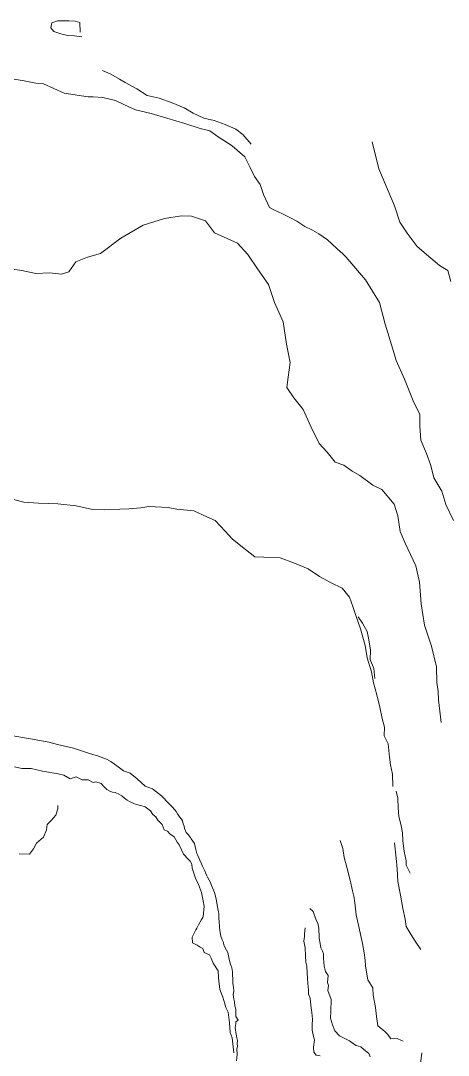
# Model space of a CAD drawing. Extents: x 683321 to 688873, y 7661944 to 7668387.
# Drawn here: x 687684.7 to 687808.8, y 7667156.3 to 7667456.3 of the extents above; entities that cross this region are included whole.
import ezdxf

# ---------------------------------------------------------------- set-up
doc = ezdxf.new("R2010")
doc.units = 0
doc.header["$MEASUREMENT"] = 0
doc.layers.add('01 CRESTA_Line', color=3, linetype='Continuous', lineweight=20)

msp = doc.modelspace()

# ---------------------------------------------------------------- linework, layer by layer
at = {"layer": '01 CRESTA_Line'}
for points in [[(687702.45, 7667451.66, 4251.9), (687700.33, 7667451.98, 4252.05), (687698.27, 7667452.04, 4251.99), (687696.31, 7667452.48, 4251.7), (687694.35, 7667453.24, 4251.58), (687693.42, 7667454.27, 4251.89), (687693.79, 7667455.67, 4252.11), (687695.37, 7667456.32, 4252.29), (687698.63, 7667456.33, 4252.06), (687700.52, 7667456.21, 4252.27), (687701.86, 7667455.81, 4252.25), (687701.96, 7667452.97, 4252.42)], [(687708.46, 7667441.9, 4251.26), (687710.84, 7667440.83, 4251.38), (687713.38, 7667439.39, 4251.48), (687715.04, 7667438.36, 4251.64), (687718.36, 7667436.55, 4251.83), (687721.38, 7667434.65, 4252.07), (687724.88, 7667433.89, 4251.91), (687728.7, 7667432.53, 4251.81), (687732.16, 7667431.07, 4251.89), (687734.75, 7667429.55, 4251.86), (687737.82, 7667428.08, 4251.77), (687740.81, 7667427.41, 4251.46), (687744.01, 7667426.25, 4251.02), (687747.17, 7667424.88, 4250.73), (687749.17, 7667423.37, 4250.74), (687751.59, 7667420.56, 4251.12)], [(687682.03, 7667439.5, 4249.43), (687685.25, 7667439, 4249.48), (687689.06, 7667438.25, 4249.54), (687691.28, 7667438, 4249.53), (687697.31, 7667435.34, 4249.49), (687704.3, 7667434.23, 4249.45), (687705.71, 7667434.27, 4249.51), (687708.53, 7667434.04, 4249.51), (687712.21, 7667433.15, 4249.5), (687714.86, 7667431.92, 4249.5), (687718.01, 7667430.52, 4249.5), (687722.56, 7667429.42, 4249.49), (687727.08, 7667428.05, 4249.48), (687732.29, 7667426.49, 4249.53), (687736.76, 7667425.08, 4249.58), (687739.59, 7667424.35, 4249.61), (687741.97, 7667422.6, 4249.6), (687746.09, 7667419.99, 4249.59), (687749.74, 7667416.8, 4249.57), (687751.24, 7667413.8, 4249.69), (687752.56, 7667411.19, 4249.78), (687754.17, 7667408.86, 4249.87), (687755.15, 7667405.96, 4249.98), (687756.88, 7667402.19, 4250.14), (687758.19, 7667401.52, 4250.07), (687760.7, 7667400.34, 4249.94), (687763.01, 7667399.16, 4249.8), (687764.86, 7667398.23, 4249.7), (687767.19, 7667396.68, 4249.54), (687769.2, 7667395.67, 4249.54), (687771.19, 7667394.54, 4249.54), (687773.68, 7667392.77, 4249.53), (687776.39, 7667390.24, 4249.44), (687778.3, 7667388.59, 4249.36), (687779.01, 7667387.84, 4249.26), (687784.76, 7667381.2, 4249.21), (687788.83, 7667374.62, 4249.05), (687790.48, 7667368.3, 4248.96), (687792.65, 7667361.03, 4248.69), (687793.6, 7667357.77, 4248.72), (687796.06, 7667352.42, 4248.55), (687798.81, 7667345.63, 4248.53), (687800.49, 7667342.26, 4248.49), (687800.49, 7667338.85, 4248.31), (687800.81, 7667334.71, 4248.29), (687802.43, 7667330.78, 4248.28), (687803.67, 7667327.32, 4248.24), (687804.6, 7667323.74, 4248.2), (687806.89, 7667319.91, 4248.15), (687808.09, 7667316.07, 4248.18), (687810.29, 7667311.41, 4248.14)], [(687786.71, 7667421.15, 4260.24), (687788.61, 7667413.36, 4259.93), (687791.31, 7667406.95, 4260.07), (687793.18, 7667402.6, 4259.9), (687794.71, 7667397.92, 4260.12), (687796.81, 7667394.73, 4260.13), (687799.72, 7667390.89, 4260.12), (687803.67, 7667387.48, 4260.17), (687806.22, 7667385.37, 4260.08), (687808.68, 7667383.84, 4260.22), (687809.55, 7667380.72, 4260.02)], [(687806.74, 7667252.85, 4239.47), (687805.95, 7667259.39, 4239.56), (687805.81, 7667261.82, 4239.61), (687805.47, 7667264.41, 4239.72), (687805.35, 7667268.95, 4239.92), (687803.87, 7667274.91, 4239.92), (687801.91, 7667281.05, 4239.85), (687800.87, 7667287.18, 4239.71), (687800.37, 7667293.5, 4239.59), (687799.35, 7667298.22, 4239.52), (687797.8, 7667301.53, 4239.29), (687796.25, 7667304.84, 4239.27), (687794.84, 7667308.15, 4239.32), (687794.08, 7667312.74, 4239.16), (687793.08, 7667316.16, 4239.63), (687789.45, 7667320.33, 4239.49), (687786.83, 7667321.64, 4239.48), (687783.12, 7667324.46, 4239.48), (687780.92, 7667325.65, 4238.85), (687778.47, 7667327.43, 4238.51), (687775.99, 7667328.26, 4238.5), (687773.66, 7667331.22, 4238.49), (687771.27, 7667333.74, 4238.48), (687768.85, 7667338.63, 4238.99), (687766.67, 7667343.56, 4239.23), (687763.93, 7667346.95, 4239.23), (687761.94, 7667349.95, 4239.77), (687762.26, 7667352.93, 4239.11), (687762.91, 7667357.21, 4239.43), (687761.84, 7667362.57, 4239.68), (687760.84, 7667369.01, 4239.79), (687758.38, 7667374.6, 4239.77), (687756.58, 7667379.86, 4239.64), (687753.39, 7667384.34, 4240.03), (687750.62, 7667388.49, 4240.25), (687747.62, 7667391.82, 4240.56), (687740.98, 7667394.79, 4240.53), (687738.36, 7667398.26, 4240.69), (687734.24, 7667399.64, 4240.67), (687731.34, 7667399.69, 4240.63), (687726.4, 7667399.01, 4240.68), (687720.23, 7667397.04, 4240.68), (687713.77, 7667393.22, 4240.5), (687707.88, 7667388.83, 4240.58), (687704.11, 7667387.75, 4240.67), (687700.67, 7667386.38, 4240.42), (687698.64, 7667383.48, 4240.59), (687696.56, 7667382.86, 4240.29), (687693.11, 7667383.19, 4240.33), (687689.1, 7667383, 4240.35), (687685.06, 7667383.91, 4240.57), (687680.99, 7667384.47, 4240.53)], [(687792.64, 7667234.28, 4229.37), (687792.53, 7667237.83, 4229.48), (687792.04, 7667240.54, 4229.49), (687791.72, 7667242.71, 4229.59), (687791.29, 7667246.6, 4229.79), (687790.18, 7667248.94, 4229.39), (687790.27, 7667251.46, 4229.71), (687789.61, 7667253.98, 4229.67), (687788.88, 7667257.3, 4229.65), (687788, 7667260.86, 4230.17), (687787.03, 7667264.33, 4229.75), (687786.52, 7667267.51, 4229.89), (687785.27, 7667271.6, 4229.91), (687784.69, 7667275.11, 4229.92), (687783.31, 7667279.93, 4230.04), (687782.02, 7667283.54, 4230.19), (687781.1, 7667286.46, 4230.46), (687780.13, 7667289.13, 4230.46), (687778, 7667291.74, 4230.41), (687774.8, 7667293.33, 4230.35), (687771.44, 7667295.12, 4230.35), (687768.12, 7667297.35, 4230.42), (687764.19, 7667298.97, 4230.41), (687759.94, 7667300.53, 4230.37), (687755.25, 7667300.71, 4230.36), (687752.68, 7667300.85, 4230.34), (687749.93, 7667302.97, 4230.32), (687746.2, 7667305.94, 4230.25), (687744.05, 7667308.28, 4230.2), (687741.16, 7667311.39, 4230.14), (687738.67, 7667312.48, 4230.13), (687734.94, 7667314.16, 4230.16), (687729.97, 7667314.68, 4230.26), (687727.54, 7667315.14, 4230.27), (687721.85, 7667315.44, 4230.32), (687719.52, 7667315.07, 4230.36), (687716.08, 7667314.79, 4230.36), (687713.47, 7667314.66, 4230.33), (687709.12, 7667314.48, 4230.16), (687705.57, 7667314.6, 4230.16), (687700.78, 7667315.66, 4230.23), (687695.47, 7667316.21, 4230.26), (687689.92, 7667316.42, 4230.36), (687685.65, 7667316.74, 4230.5), (687680.01, 7667318.13, 4230.56)], [(687782.58, 7667283.44, 4230.23), (687783.87, 7667281.57, 4230.41), (687785.25, 7667279.15, 4230.51), (687785.76, 7667276.74, 4230.48), (687786.16, 7667273.83, 4230.33), (687786.08, 7667271.03, 4230.26), (687787.13, 7667268.46, 4230.25), (687787.44, 7667265.58, 4230.06)], [(687681.31, 7667249.09, 4221.04), (687688.12, 7667247.98, 4220.77), (687692.83, 7667247.11, 4221.36), (687695.37, 7667246.47, 4221.37), (687699.99, 7667245.38, 4221.36), (687704.71, 7667243.86, 4221.45), (687707.27, 7667243.03, 4221.67), (687709.58, 7667242.14, 4221.46), (687710.84, 7667241.53, 4220.73), (687713.01, 7667239.95, 4221.63), (687714.53, 7667238.83, 4221.95), (687716.47, 7667238.12, 4221.63), (687718.47, 7667236.5, 4221.79), (687720.79, 7667234.34, 4221.81), (687722.98, 7667233.6, 4222.02), (687725.57, 7667231.55, 4221.86), (687727.72, 7667229.36, 4221.63), (687728.72, 7667228.23, 4221.54), (687729.78, 7667226.96, 4221.68), (687730.16, 7667226.33, 4221.68), (687730.79, 7667225.47, 4221.6), (687731.35, 7667224.81, 4221.8), (687731.66, 7667224.25, 4221.87), (687731.84, 7667223.45, 4221.76), (687732.1, 7667222.74, 4221.81), (687732.26, 7667222.07, 4221.65), (687732.71, 7667220.94, 4221.66), (687733.28, 7667220.34, 4221.85), (687733.98, 7667219.49, 4221.87), (687734.17, 7667219.07, 4221.86), (687735.15, 7667217.7, 4221.78), (687735.54, 7667215.97, 4221.5), (687735.81, 7667214.86, 4221.43), (687735.98, 7667214.47, 4221.42), (687736.39, 7667213.56, 4221.36), (687736.68, 7667212.87, 4221.26), (687737.14, 7667211.79, 4221.29), (687737.5, 7667211.12, 4221.33), (687738.1, 7667209.77, 4221.23), (687738.46, 7667209.03, 4221.11), (687738.69, 7667208.37, 4221.18), (687738.93, 7667207.92, 4220.98), (687739.38, 7667207.1, 4221.04), (687739.74, 7667206.42, 4220.77), (687740.11, 7667205.51, 4220.9), (687740.66, 7667204.19, 4220.98), (687740.93, 7667203.53, 4221.09), (687741.42, 7667201.63, 4221.19), (687741.73, 7667199.84, 4221.21), (687742.02, 7667198.3, 4221.27), (687742.21, 7667197.5, 4221.44), (687742.21, 7667195.97, 4221.33), (687742.25, 7667195.06, 4221.27), (687742.38, 7667193.59, 4221.46), (687742.5, 7667192.46, 4221.35), (687742.82, 7667190.87, 4221.44), (687743.15, 7667189.79, 4221.28), (687743.51, 7667188.98, 4221.13), (687743.69, 7667188.25, 4220.99), (687744.46, 7667186.76, 4220.94), (687744.79, 7667186.15, 4220.75), (687745.3, 7667183.71, 4221.29), (687745.64, 7667182.39, 4221.15), (687745.98, 7667181.67, 4221.03), (687746.12, 7667180.49, 4220.8), (687746.2, 7667179.57, 4220.58), (687746.25, 7667178.46, 4220.34), (687746.27, 7667177.12, 4220.18), (687746.45, 7667176.01, 4219.77), (687746.54, 7667174.92, 4219.51), (687746.34, 7667173.91, 4219.07), (687746.54, 7667172.6, 4219.15), (687746.73, 7667171.79, 4218.99), (687746.85, 7667170.64, 4218.9), (687747.1, 7667169.71, 4218.75), (687747.1, 7667168.86, 4218.44), (687747.08, 7667168.2, 4218.4), (687747.08, 7667167.58, 4218.38), (687747.84, 7667166.46, 4218.25), (687747.08, 7667166, 4218.27), (687747.16, 7667165.56, 4218.17), (687747.02, 7667164.92, 4218.13), (687746.95, 7667164.36, 4218.03), (687747.05, 7667163.68, 4218), (687747.09, 7667162.9, 4217.91), (687747.29, 7667161.94, 4217.61), (687747.43, 7667161.37, 4217.47), (687747.58, 7667160.6, 4217.44), (687747.54, 7667159.68, 4217.38), (687747.58, 7667158.81, 4217.45), (687747.38, 7667158.15, 4217.31), (687747.55, 7667156.53, 4216.89), (687747.34, 7667154.71, 4216.6)], [(687682.93, 7667239.96, 4220.22), (687685, 7667239.45, 4220.27), (687687.73, 7667239.42, 4220.09), (687691.08, 7667238.73, 4219.86), (687695.56, 7667237.93, 4219.81), (687697.19, 7667237.54, 4219.74), (687699.04, 7667236.45, 4219.68), (687700.84, 7667237.07, 4219.76), (687702.53, 7667236.21, 4219.58), (687704.27, 7667236.14, 4219.53), (687705.78, 7667235.39, 4219.37), (687706.53, 7667235.59, 4219.38), (687708.02, 7667235.14, 4219.26), (687708.94, 7667234.13, 4219.22), (687709.73, 7667233.41, 4219.13), (687710.55, 7667232.94, 4218.99), (687711.31, 7667232.57, 4219.02), (687712.12, 7667232.46, 4219.01), (687713.33, 7667231.89, 4219.14), (687714.01, 7667231.52, 4219.13), (687714.79, 7667230.82, 4219.14), (687715.62, 7667230.33, 4219.13), (687716.27, 7667229.92, 4219.04), (687717.36, 7667229.42, 4218.8), (687718.19, 7667229.07, 4218.87), (687719.52, 7667228.73, 4218.78), (687720.86, 7667228.36, 4218.55), (687722.32, 7667227.22, 4219.04), (687723.05, 7667226.12, 4219), (687723.91, 7667225.44, 4219.05), (687724.49, 7667224.53, 4219.05), (687725.79, 7667223.25, 4218.71), (687726.37, 7667221.72, 4218.95), (687727.32, 7667221.28, 4218.84), (687728, 7667220.55, 4219.09), (687729.2, 7667219.64, 4219.11), (687729.63, 7667218.93, 4218.99), (687730.1, 7667218.12, 4218.76), (687730.7, 7667217.34, 4218.52), (687731.32, 7667215.87, 4218.61), (687731.98, 7667214.66, 4218.7), (687733.32, 7667213.17, 4218.85), (687733.9, 7667212.63, 4218.69), (687734.35, 7667211.7, 4218.37), (687734.49, 7667210.57, 4218.59), (687735.17, 7667208.58, 4218.63), (687735.52, 7667207.36, 4218.45), (687736.21, 7667206.1, 4218.29), (687736.55, 7667205.06, 4218.01), (687737.21, 7667203.48, 4217.78), (687737.67, 7667201.09, 4218.18), (687737.97, 7667199.52, 4218.11), (687737.61, 7667196.5, 4218.02), (687737.51, 7667196.26, 4217.93), (687737.2, 7667195.64, 4217.64), (687736.32, 7667194.11, 4217.93), (687735.8, 7667193.2, 4217.84), (687735.52, 7667192.71, 4217.52), (687734.43, 7667190.52, 4217.95), (687734.51, 7667188.91, 4218.23), (687735.86, 7667188.21, 4217.97), (687736.73, 7667187.69, 4217.89), (687737.58, 7667187.28, 4217.77), (687737.94, 7667186.09, 4218.11), (687739.44, 7667185.43, 4218), (687739.94, 7667184.47, 4217.99), (687740.57, 7667183.01, 4217.87), (687741.97, 7667180.82, 4217.6), (687742.14, 7667178.75, 4217.04), (687742.53, 7667175.38, 4217.22), (687743.31, 7667173.17, 4217.06), (687743.96, 7667171.23, 4216.79), (687744.27, 7667170.15, 4216.65), (687744.89, 7667168.78, 4216.49), (687745.28, 7667165.73, 4216.6), (687745.51, 7667162.87, 4216.39), (687746.09, 7667161.39, 4216.43), (687746.34, 7667158.75, 4216.46), (687746.5, 7667156.97, 4216.66)], [(687793.64, 7667232.94, 4229.85), (687794.11, 7667230.89, 4229.69), (687794.23, 7667228.01, 4229.66), (687794.46, 7667225.66, 4229.45), (687795.09, 7667222.82, 4229.4), (687795.5, 7667220.78, 4229.4), (687795.62, 7667218.58, 4229.3), (687796.01, 7667215.44, 4229.14), (687796.5, 7667212.73, 4229.07), (687796.55, 7667211.47, 4229.02), (687797.68, 7667209.08, 4229.48)], [(687684.3, 7667214.7, 4208.82), (687687.22, 7667214.63, 4209.79), (687688.41, 7667216.19, 4210.05), (687689.31, 7667217.77, 4210.12), (687691.3, 7667219.55, 4210.49), (687692.17, 7667221.66, 4210.82), (687692.41, 7667223.21, 4210.27), (687693.57, 7667224.41, 4210.82), (687694.87, 7667225.9, 4210.55), (687695.44, 7667227.77, 4209.77), (687695.48, 7667228.7, 4209.31)], [(687795.67, 7667160.42, 4221.88), (687795.17, 7667160.61, 4221.5), (687793.98, 7667161.2, 4221.07), (687792.07, 7667161.06, 4221.57), (687791.2, 7667162.34, 4221.13), (687790.53, 7667163.04, 4220.73), (687789.68, 7667163.79, 4220.32), (687788.35, 7667164.85, 4219.94), (687787.97, 7667167.58, 4219.87), (687787.61, 7667170.16, 4219.67), (687786.97, 7667173.74, 4219.7), (687786.9, 7667175.86, 4219.79), (687785.46, 7667178.16, 4219.78), (687784.77, 7667182.17, 4219.7), (687784.6, 7667183.87, 4219.74), (687784.34, 7667186.01, 4219.67), (687783.83, 7667188.74, 4219.76), (687783.34, 7667191.31, 4219.75), (687782.94, 7667193.14, 4219.78), (687782.07, 7667197.02, 4219.5), (687781.68, 7667200.53, 4219.73), (687781.39, 7667202.43, 4219.97), (687780.96, 7667204.04, 4220.03), (687780.27, 7667207.13, 4220), (687779.38, 7667210.45, 4220.02), (687778.6, 7667213.66, 4219.99), (687778.14, 7667216.26, 4219.9), (687777.43, 7667218.63, 4220.13)], [(687793.2, 7667217.95, 4228.21), (687793.66, 7667213.48, 4227.9), (687793.93, 7667210.36, 4227.87), (687794.15, 7667206.71, 4227.88), (687794.92, 7667202.76, 4227.44), (687795.54, 7667198.84, 4227.32), (687796.21, 7667195.74, 4227.22), (687796.56, 7667193.65, 4227.47), (687797.98, 7667191.24, 4227.3), (687799.16, 7667189.36, 4227.42), (687800.82, 7667187.01, 4227.39)], [(687786.13, 7667155.81, 4218.59), (687785.7, 7667156.8, 4218.94), (687785.18, 7667157.18, 4218.98), (687784.14, 7667158.06, 4219.15), (687783.39, 7667158.74, 4218.89), (687782.08, 7667159.17, 4219.25), (687781.51, 7667159.45, 4219.31), (687780.06, 7667160.47, 4219.13), (687777.22, 7667161.92, 4219.68), (687775.8, 7667163.41, 4219.79), (687775.18, 7667165.16, 4219.69), (687774.58, 7667167.08, 4219.95), (687774.65, 7667169, 4219.92), (687774.74, 7667172.51, 4219.9), (687773.86, 7667175.05, 4220.09), (687774, 7667176.57, 4220.26), (687773.71, 7667177.37, 4220.37), (687773.89, 7667179.44, 4220.29), (687773.15, 7667180.61, 4220.55), (687772.74, 7667182.18, 4220.78), (687772.67, 7667183.29, 4220.75), (687772.54, 7667184.47, 4220.95), (687772.55, 7667185.7, 4220.86), (687772.26, 7667186.51, 4220.74), (687771.79, 7667187.49, 4220.84), (687771.55, 7667188.76, 4220.92), (687771.32, 7667190.31, 4220.9), (687771.28, 7667191.39, 4220.79), (687771.18, 7667192.1, 4221), (687771.24, 7667193.17, 4221.05), (687770.88, 7667194.64, 4221.07), (687770.39, 7667195.44, 4220.82), (687769.55, 7667198, 4219.79), (687768.64, 7667198.9, 4219.65)], [(687767.27, 7667193.25, 4218.88), (687767.17, 7667192.39, 4218.84), (687767.06, 7667191.5, 4218.77), (687767.01, 7667190.75, 4218.75), (687766.89, 7667189.4, 4218.81), (687767.01, 7667188.43, 4218.73), (687767.22, 7667187.42, 4218.6), (687767.29, 7667185.11, 4218.62), (687767.48, 7667183.28, 4218.6), (687767.76, 7667182.11, 4218.41), (687767.79, 7667180.08, 4218.39), (687767.87, 7667178.69, 4218.23), (687767.98, 7667177.08, 4218.09), (687768.16, 7667175.18, 4217.99), (687768.23, 7667174.01, 4217.8), (687768.68, 7667172.86, 4217.84), (687768.78, 7667171.83, 4217.74), (687768.95, 7667169.98, 4217.78), (687769.18, 7667168.7, 4217.77), (687769.32, 7667166.78, 4217.8), (687769.27, 7667165.1, 4217.84), (687769.24, 7667163.55, 4217.65), (687769.69, 7667161.75, 4217.85), (687769.93, 7667160.78, 4217.7), (687769.62, 7667158.67, 4217.72), (687769.76, 7667157.19, 4217.74), (687770.48, 7667156.33, 4217.77), (687771.56, 7667156.12, 4217.7)], [(687805.48, 7667138.29, 4223.26), (687804.32, 7667141.05, 4222.98), (687803.31, 7667143.27, 4222.91), (687802.74, 7667144.66, 4223.12), (687802.35, 7667146.34, 4223.07), (687802.24, 7667148.48, 4222.97), (687801.7, 7667149.9, 4223.24), (687801.4, 7667150.91, 4223.37), (687801.1, 7667151.93, 4223.44), (687800.84, 7667153.21, 4223.71), (687800.84, 7667154.54, 4224.05), (687800.88, 7667155.58, 4224.39), (687801.06, 7667156.93, 4224.36), (687801.12, 7667157.06, 4224.38)]]:
    msp.add_polyline3d(points, dxfattribs=at)

doc.saveas('drawing.dxf')
